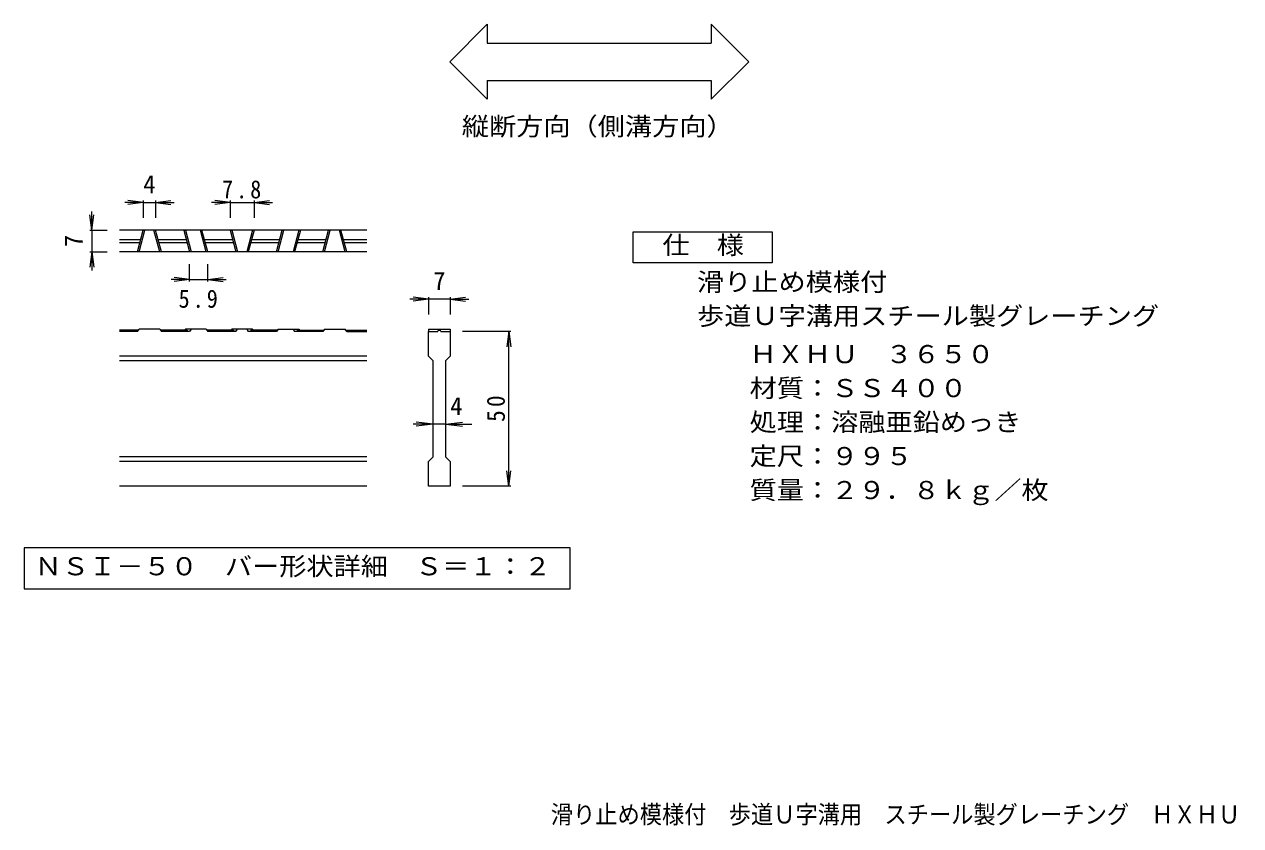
# Model space of a CAD drawing. Units: millimetres, scale not verified, with parts at other scales. Extents: x -904 to 933, y -680 to 657.
# Drawn here: x -873 to 111, y -680 to -32 of the extents above; entities that cross this region are included whole.
import ezdxf
from ezdxf.enums import TextEntityAlignment as Align

# ---------------------------------------------------------------- set-up
doc = ezdxf.new("R2010")
doc.units = ezdxf.units.MM
doc.header["$LTSCALE"] = 5
for name, color, linetype, lineweight in [('B-0', 2, 'Continuous', 9), ('B-4', 7, 'Continuous', 9), ('D-0', 7, 'Continuous', 9), ('D-2', 3, 'Continuous', 9), ('D-4', 7, 'Continuous', 9), ('F-4_F-4ﾚｲﾔ', 2, 'Continuous', 9)]:
    doc.layers.add(name, color=color, linetype=linetype, lineweight=lineweight)
doc.layers.add('B-5', color=2, linetype='Continuous')
doc.styles.add('ＭＳ ゴシック', font='')
doc.styles.get('ＭＳ ゴシック').set_extended_font_data('MS Gothic')

msp = doc.modelspace()

# ---------------------------------------------------------------- linework, layer by layer
at = {"layer": 'B-0'}
for p, q in [((-268.412, -199.842), (-268.412, -224.842)), ((-268.412, -224.842), (-380.912, -224.842))]:
    msp.add_line(p, q, dxfattribs=at)
at = {"layer": 'B-4'}
for p, q in [((-498.875, -32.005), (-529.181, -62.311)), ((-498.875, -32.005), (-498.875, -47.311)), ((-317.6, -32.005), (-287.294, -62.311)), ((-317.6, -32.005), (-317.6, -47.311)), ((-498.875, -47.311), (-317.6, -47.311)), ((-529.181, -62.311), (-498.875, -92.617)), ((-287.294, -62.311), (-317.6, -92.617)), ((-498.875, -77.311), (-498.875, -92.617)), ((-498.875, -77.311), (-317.6, -77.311)), ((-317.6, -77.311), (-317.6, -92.617))]:
    msp.add_line(p, q, dxfattribs=at)
at = {"layer": 'B-4', "color": 2}
for p, q in [((-380.912, -224.842), (-380.912, -199.842)), ((-380.912, -199.842), (-268.412, -199.842))]:
    msp.add_line(p, q, dxfattribs=at)
at = {"layer": 'D-0'}
msp.add_lwpolyline([(-873.479, -455.537), (-873.479, -488.763), (-431.825, -488.763), (-431.825, -455.537)], close=True, dxfattribs=at)
at = {"layer": 'D-2'}
for p, q in [((-596.402, -198.537), (-796.402, -198.537)), ((-796.402, -206.037), (-779.269, -206.037)), ((-781.949, -216.037), (-777.26, -198.537)), ((-780.655, -216.037), (-775.966, -198.537)), ((-763.865, -216.037), (-768.554, -198.537)), ((-762.571, -216.037), (-767.26, -198.537)), ((-765.25, -206.037), (-742.439, -206.037)), ((-744.449, -198.537), (-739.76, -216.037)), ((-743.155, -198.537), (-738.466, -216.037)), ((-726.365, -216.037), (-731.054, -198.537)), ((-725.071, -216.037), (-729.76, -198.537)), ((-727.75, -206.037), (-704.939, -206.037)), ((-706.949, -198.537), (-702.26, -216.037)), ((-705.655, -198.537), (-700.966, -216.037)), ((-688.865, -198.537), (-693.554, -216.037)), ((-687.571, -198.537), (-692.26, -216.037)), ((-689.58, -206.037), (-666.769, -206.037)), ((-669.449, -216.037), (-664.76, -198.537)), ((-668.155, -216.037), (-663.466, -198.537)), ((-651.365, -198.537), (-656.054, -216.037)), ((-650.071, -198.537), (-654.76, -216.037)), ((-652.08, -206.037), (-629.269, -206.037)), ((-631.949, -216.037), (-627.26, -198.537)), ((-630.655, -216.037), (-625.966, -198.537)), ((-613.865, -216.037), (-618.554, -198.537)), ((-612.571, -216.037), (-617.26, -198.537)), ((-615.25, -206.037), (-596.402, -206.037)), ((-796.402, -208.537), (-779.939, -208.537)), ((-596.402, -216.037), (-796.402, -216.037)), ((-764.58, -208.537), (-741.769, -208.537)), ((-727.08, -208.537), (-704.269, -208.537)), ((-690.25, -208.537), (-667.439, -208.537)), ((-652.75, -208.537), (-629.939, -208.537)), ((-614.58, -208.537), (-596.402, -208.537)), ((-781.302, -279.537), (-796.402, -279.537)), ((-781.949, -280.537), (-796.402, -280.537)), ((-781.949, -280.537), (-780.655, -278.537)), ((-763.865, -278.537), (-780.655, -278.537)), ((-763.865, -278.537), (-762.571, -280.537)), ((-741.769, -279.537), (-763.218, -279.537)), ((-739.76, -280.537), (-762.571, -280.537)), ((-743.155, -278.537), (-743.802, -279.537)), ((-726.365, -278.537), (-743.155, -278.537)), ((-741.769, -279.537), (-741.769, -280.537)), ((-738.466, -278.537), (-739.76, -280.537)), ((-726.365, -278.537), (-725.071, -280.537)), ((-704.269, -279.537), (-725.718, -279.537)), ((-702.26, -280.537), (-725.071, -280.537)), ((-706.302, -279.537), (-705.655, -278.537)), ((-688.865, -278.537), (-705.655, -278.537)), ((-704.269, -279.537), (-704.269, -280.537)), ((-702.26, -280.537), (-700.966, -278.537)), ((-693.554, -278.537), (-692.26, -280.537)), ((-669.449, -280.537), (-692.26, -280.537)), ((-690.25, -279.537), (-690.25, -280.537)), ((-668.802, -279.537), (-690.25, -279.537)), ((-688.218, -279.537), (-688.865, -278.537)), ((-668.155, -278.537), (-669.449, -280.537)), ((-668.155, -278.537), (-651.365, -278.537)), ((-656.054, -278.537), (-654.76, -280.537)), ((-631.949, -280.537), (-654.76, -280.537)), ((-652.75, -279.537), (-631.302, -279.537)), ((-652.75, -279.537), (-652.75, -280.537)), ((-651.365, -278.537), (-650.718, -279.537)), ((-630.655, -278.537), (-631.949, -280.537)), ((-630.655, -278.537), (-613.865, -278.537)), ((-612.571, -280.537), (-613.865, -278.537)), ((-613.218, -279.537), (-596.402, -279.537)), ((-612.571, -280.537), (-596.402, -280.537)), ((-546.402, -278.537), (-546.402, -280.537)), ((-546.402, -300.537), (-546.402, -280.537)), ((-546.402, -280.537), (-538.902, -280.537)), ((-537.678, -279.537), (-537.627, -279.537)), ((-536.402, -280.537), (-528.902, -280.537)), ((-528.902, -280.537), (-528.902, -300.537)), ((-596.402, -300.537), (-796.402, -300.537)), ((-596.402, -304.287), (-796.402, -304.287)), ((-546.402, -300.537), (-542.652, -304.287)), ((-542.652, -381.787), (-542.652, -304.287)), ((-532.653, -304.287), (-528.902, -300.537)), ((-532.653, -304.287), (-532.653, -381.787)), ((-596.402, -381.787), (-796.402, -381.787)), ((-546.402, -385.537), (-542.652, -381.787)), ((-532.653, -381.787), (-528.902, -385.537)), ((-596.402, -385.537), (-796.402, -385.537)), ((-546.402, -405.537), (-546.402, -385.537)), ((-528.902, -385.537), (-528.902, -405.537)), ((-596.402, -405.537), (-796.402, -405.537)), ((-528.902, -405.537), (-546.402, -405.537))]:
    msp.add_line(p, q, dxfattribs=at)
msp.add_lwpolyline([(-546.402, -278.537), (-528.902, -278.537), (-528.902, -280.537)], dxfattribs=at)
for centre, start, end in [((-537.678, -280.787), 90, 168.46303), ((-537.627, -280.787), 11.53696, 90)]:
    msp.add_arc(centre, 1.25, start, end, dxfattribs=at)
at = {"layer": 'D-4'}
for p, q in [((-777.26, -176.037), (-792.26, -176.037)), ((-777.26, -176.037), (-789.653, -174.405)), ((-777.26, -176.037), (-789.653, -177.669)), ((-777.26, -174.537), (-777.26, -188.537)), ((-777.26, -176.037), (-767.26, -176.037)), ((-767.26, -176.037), (-754.867, -174.405)), ((-767.26, -174.537), (-767.26, -188.537)), ((-767.26, -176.037), (-754.867, -177.669)), ((-767.26, -176.037), (-752.26, -176.037)), ((-706.949, -176.037), (-721.949, -176.037)), ((-706.949, -176.037), (-719.342, -174.405)), ((-706.949, -176.037), (-719.342, -177.669)), ((-706.949, -174.537), (-706.949, -188.537)), ((-706.949, -176.037), (-687.571, -176.037)), ((-687.571, -176.037), (-675.178, -174.405)), ((-687.571, -174.537), (-687.571, -188.537)), ((-687.571, -176.037), (-675.178, -177.669)), ((-687.571, -176.037), (-672.571, -176.037)), ((-818.902, -198.537), (-820.534, -186.144)), ((-818.902, -198.537), (-818.902, -183.537)), ((-818.902, -198.537), (-817.271, -186.144)), ((-820.402, -198.537), (-806.402, -198.537)), ((-818.902, -198.537), (-818.902, -216.037)), ((-818.902, -216.037), (-820.534, -228.43)), ((-820.402, -216.037), (-806.402, -216.037)), ((-818.902, -216.037), (-817.271, -228.43)), ((-818.902, -216.037), (-818.902, -231.037)), ((-739.76, -240.037), (-739.76, -226.037)), ((-725.071, -240.037), (-725.071, -226.037)), ((-739.76, -238.537), (-754.76, -238.537)), ((-739.76, -238.537), (-752.153, -236.906)), ((-739.76, -238.537), (-752.153, -240.169)), ((-725.071, -238.537), (-712.678, -240.169)), ((-725.071, -238.537), (-710.071, -238.537)), ((-546.402, -254.287), (-561.402, -254.287)), ((-546.402, -254.287), (-558.795, -252.656)), ((-546.402, -254.287), (-558.795, -255.919)), ((-546.402, -252.787), (-546.402, -266.787)), ((-528.902, -254.287), (-546.402, -254.287)), ((-528.902, -254.287), (-516.509, -252.656)), ((-528.902, -252.787), (-528.902, -266.787)), ((-528.902, -254.287), (-516.509, -255.919)), ((-528.902, -254.287), (-513.902, -254.287)), ((-479.902, -280.537), (-518.902, -280.537)), ((-481.402, -280.537), (-483.034, -292.93)), ((-481.402, -280.537), (-479.771, -292.93)), ((-481.402, -405.537), (-481.402, -280.537)), ((-542.652, -355.537), (-556.295, -353.906)), ((-532.653, -355.537), (-519.009, -353.906)), ((-542.652, -355.537), (-558.902, -355.537)), ((-542.652, -355.537), (-556.295, -357.169)), ((-532.653, -355.537), (-542.652, -355.537)), ((-532.653, -355.537), (-519.009, -357.169)), ((-532.653, -355.537), (-511.403, -355.537)), ((-481.402, -405.537), (-483.034, -393.144)), ((-481.402, -405.537), (-479.771, -393.144)), ((-479.902, -405.537), (-518.902, -405.537))]:
    msp.add_line(p, q, dxfattribs=at)
msp.add_lwpolyline([(-739.76, -238.537), (-725.071, -238.537), (-712.678, -236.906)], dxfattribs=at)

# ---------------------------------------------------------------- texts
at = {"layer": 'B-0', "style": 'ＭＳ ゴシック', "width": 1.1}
for s, p in [('仕\u3000様', (-357.162, -222.342)), ('滑り止め模様付', (-329.15, -252.101)), ('歩道Ｕ字溝用スチール製グレーチング', (-329.15, -279.601)), ('\u3000\u3000ＨＸＨＵ\u3000３６５０', (-330.584, -310.504)), ('\u3000\u3000材質：ＳＳ４００', (-330.584, -338.004)), ('\u3000\u3000処理：溶融亜鉛めっき', (-330.584, -365.504)), ('\u3000\u3000定尺：９９５', (-330.584, -393.004)), ('\u3000\u3000質量：２９．８ｋｇ／枚', (-330.584, -420.504))]:
    msp.add_text(s, height=14.66, dxfattribs=at).set_placement(p, align=Align.BOTTOM_LEFT)
at = {"layer": 'B-5', "style": 'ＭＳ ゴシック', "width": 1.1}
msp.add_text('縦断方向（側溝方向）', height=14.66, dxfattribs=at).set_placement((-519.487, -126.272), align=Align.BOTTOM_LEFT)
at = {"layer": 'D-0', "color": 2, "style": 'ＭＳ ゴシック', "width": 1.1}
msp.add_text('ＮＳＩ－５０\u3000バー形状詳細\u3000Ｓ＝１：２', height=14.66, dxfattribs=at).set_placement((-865.152, -482.15), align=Align.BOTTOM_LEFT)
at = {"layer": 'D-4', "color": 2, "style": 'ＭＳ ゴシック'}
for s, p in [('4', (-777.26, -173.037)), ('7', (-542.652, -251.287)), ('4', (-528.902, -352.537))]:
    msp.add_text(s, height=14.66, dxfattribs=at).set_placement(p, align=Align.BOTTOM_LEFT)
msp.add_text('7', height=14.66, rotation=90, dxfattribs=at).set_placement((-821.902, -212.287), align=Align.BOTTOM_LEFT)
at = {"layer": 'D-4', "color": 2, "char_height": 14.66, "attachment_point": 7, "style": 'ＭＳ ゴシック'}
for s, insert in [('\\T1.27;\\W0.9;7.8', (-713.51, -173.037)), ('\\T1.27;\\W0.9;5.9', (-748.665, -261.537))]:
    msp.add_mtext(s, dxfattribs=dict(at, insert=insert))
at = {"layer": 'D-4', "color": 2, "insert": (-484.402, -353.662), "char_height": 14.66, "attachment_point": 7, "rotation": 90, "style": 'ＭＳ ゴシック'}
msp.add_mtext('\\T1.27;\\W0.95;50', dxfattribs=at)
at = {"layer": 'F-4_F-4ﾚｲﾔ', "style": 'ＭＳ ゴシック', "width": 0.9}
msp.add_text('滑り止め模様付\u3000歩道Ｕ字溝用\u3000スチール製グレーチング\u3000ＨＸＨＵ ３６５０', height=14.66, dxfattribs=at).set_placement((-447.436, -682.92), align=Align.BOTTOM_LEFT)

doc.saveas('drawing.dxf')
